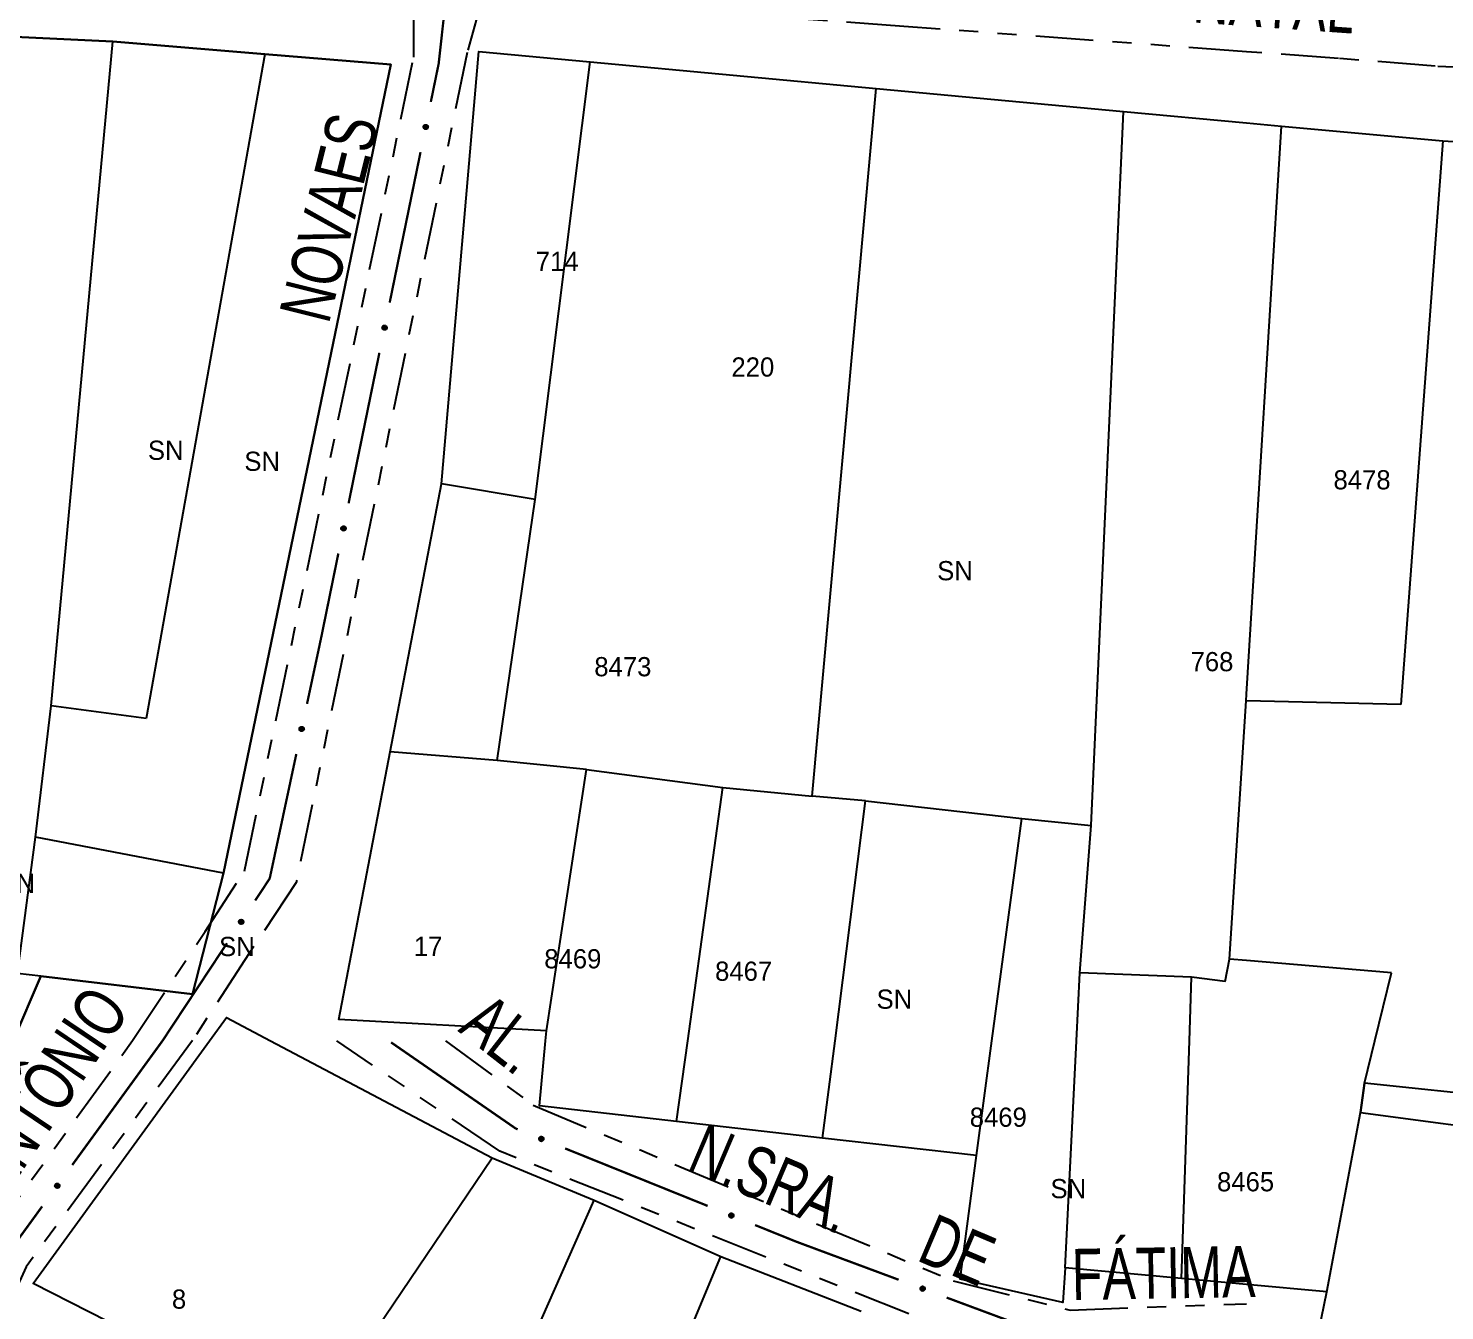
# Model space of a CAD drawing. Extents: x 205454 to 206599, y 4874260 to 4875179.
# Drawn here: x 205701.6 to 205812.2, y 4874431 to 4874531.2 of the extents above; entities that cross this region are included whole.
import ezdxf
from ezdxf.enums import TextEntityAlignment as Align

# ---------------------------------------------------------------- set-up
doc = ezdxf.new("R2010")
doc.units = 0
doc.header["$LTSCALE"] = 1.5
doc.header["$MEASUREMENT"] = 0
doc.linetypes.add('TRACO_25', pattern=[8, 3, -1, 1, -1, 1, -1])
for name, color, linetype in [('CD_MALHA_LOTES', 7, 'CONTINUOUS'), ('RU-QUADRA', 210, 'CONTINUOUS'), ('SV-EIXO-RUA-N-PAV', 6, 'CONTINUOUS'), ('SV-RUA-NAO-PAV', 7, 'CONTINUOUS'), ('SV-TXT-RUA-N-PAV', 7, 'CONTINUOUS'), ('SV-TXT-RUA-PAV', 7, 'CONTINUOUS'), ('Th_NmrPort', 7, 'CONTINUOUS')]:
    doc.layers.add(name, color=color, linetype=linetype)
doc.styles.add('ARIAL', font='ARIAL.SHX')

msp = doc.modelspace()

# ---------------------------------------------------------------- linework, layer by layer
at = {"layer": 'CD_MALHA_LOTES', "linetype": 'Continuous', "flags": 128}
for points in [[(205686.88562, 4874531.157749), (205708.201971, 4874530.152261)], [(205703.375627, 4874478.269067), (205708.201971, 4874530.152261)], [(205708.201971, 4874530.152261), (205720.066732, 4874529.146773)], [(205720.066732, 4874529.146773), (205710.81624, 4874477.263579)], [(205720.066732, 4874529.146773), (205729.920517, 4874528.342382)], [(205733.875314, 4874495.607246), (205736.794803, 4874529.362015)], [(205736.794803, 4874529.362015), (205745.480847, 4874528.554838)], [(205729.920517, 4874528.342382), (205716.84917, 4874465.197719)], [(205741.199424, 4874494.386561), (205745.480847, 4874528.554838)], [(205745.480847, 4874528.554838), (205767.819701, 4874526.478932)], [(205762.822987, 4874471.193546), (205767.819701, 4874526.478932)], [(205767.819701, 4874526.478932), (205787.15515, 4874524.682127)], [(205784.620933, 4874468.92656), (205787.15515, 4874524.682127)], [(205787.15515, 4874524.682127), (205796.753382, 4874523.785681), (205799.498139, 4874523.529329)], [(205796.720942, 4874478.662026), (205796.752097, 4874479.173192), (205799.498139, 4874523.529329)], [(205799.498139, 4874523.529329), (205812.107895, 4874522.393148)], [(205812.107895, 4874522.393148), (205808.805839, 4874478.363118)], [(205812.107895, 4874522.393148), (205824.79599, 4874521.620057)], [(205729.864492, 4874474.681218), (205733.875314, 4874495.607246)], [(205741.199424, 4874494.386561), (205733.875314, 4874495.607246)], [(205738.234903, 4874473.983683), (205741.199424, 4874494.386561)], [(205702.169041, 4874468.013087), (205703.375627, 4874478.269067)], [(205710.81624, 4874477.263579), (205703.375627, 4874478.269067)], [(205795.41917, 4874458.484553), (205796.720942, 4874478.662026)], [(205796.752097, 4874478.662026), (205796.720942, 4874478.662026)], [(205808.805839, 4874478.363118), (205796.752097, 4874478.662026)], [(205725.853669, 4874453.755189), (205729.864492, 4874474.681218)], [(205738.234903, 4874473.983683), (205729.864492, 4874474.681218)], [(205745.210246, 4874473.286149), (205738.234903, 4874473.983683)], [(205742.071342, 4874452.883271), (205745.210246, 4874473.286149)], [(205745.210246, 4874473.286149), (205755.847644, 4874471.89108)], [(205753.10946, 4874452.102575), (205755.847644, 4874471.89108)], [(205755.847644, 4874471.89108), (205762.822987, 4874471.193546)], [(205767.008192, 4874470.844779), (205762.822987, 4874471.193546)], [(205764.618124, 4874452.102575), (205767.008192, 4874470.844779)], [(205767.008192, 4874470.844779), (205779.215043, 4874469.44971)], [(205776.87173, 4874452.102575), (205779.215043, 4874469.44971)], [(205779.215043, 4874469.44971), (205784.620933, 4874468.92656)], [(205700.761358, 4874457.354911), (205702.169041, 4874468.013087)], [(205716.84917, 4874465.197719), (205702.169041, 4874468.013087)], [(205783.749015, 4874457.417244), (205784.620933, 4874468.92656)], [(205716.84917, 4874465.197719), (205714.435998, 4874455.74613)], [(205795.083948, 4874456.71971), (205795.41917, 4874458.484553)], [(205808.089862, 4874457.420794), (205796.752097, 4874458.372639), (205795.41917, 4874458.484553)], [(205702.571236, 4874457.153813), (205700.40531, 4874452.104137)], [(205702.571236, 4874457.153813), (205700.761358, 4874457.354911)], [(205714.435998, 4874455.74613), (205702.571236, 4874457.153813)], [(205783.48147, 4874452.102575), (205783.749015, 4874457.417244)], [(205792.468194, 4874457.068477), (205783.749015, 4874457.417244)], [(205792.304451, 4874452.102575), (205792.468194, 4874457.068477)], [(205795.083948, 4874456.71971), (205792.468194, 4874457.068477)], [(205806.784562, 4874452.102575), (205808.089862, 4874457.420794)], [(205715.743761, 4874452.103888), (205717.06874, 4874453.928349)], [(205717.06874, 4874453.928349), (205720.518164, 4874452.103811)], [(205742.071342, 4874452.883271), (205725.853669, 4874453.755189)], [(205741.998814, 4874452.102575), (205742.071342, 4874452.883271)], [(205701.97507, 4874433.144764), (205715.743761, 4874452.103888)], [(205720.518164, 4874452.103811), (205737.828552, 4874442.947655)], [(205741.525837, 4874447.01806), (205741.998814, 4874452.102575)], [(205752.237038, 4874445.798623), (205753.10946, 4874452.102575)], [(205763.648457, 4874444.499467), (205764.618124, 4874452.102575)], [(205775.659887, 4874443.132003), (205776.87173, 4874452.102575)], [(205782.588592, 4874434.366889), (205783.48147, 4874452.102575)], [(205791.692294, 4874433.537732), (205792.304451, 4874452.102575)], [(205805.973962, 4874448.799603), (205806.784562, 4874452.102575)], [(205805.661827, 4874446.510615), (205805.973962, 4874448.799603)], [(205816.89868, 4874447.655109), (205805.973962, 4874448.799603)], [(205752.237038, 4874445.798623), (205741.525837, 4874447.01806)], [(205803.044531, 4874432.495591), (205805.661827, 4874446.510615)], [(205805.661827, 4874446.510615), (205818.979579, 4874444.741851)], [(205763.648457, 4874444.499467), (205752.237038, 4874445.798623)], [(205775.659887, 4874443.132003), (205763.648457, 4874444.499467)], [(205723.717816, 4874422.086831), (205737.828552, 4874442.947655)], [(205737.828552, 4874442.947655), (205745.799762, 4874439.657412)], [(205774.394355, 4874433.483964), (205775.659887, 4874443.132003)], [(205735.69159, 4874416.795305), (205745.799762, 4874439.657412)], [(205745.799762, 4874439.657412), (205755.704413, 4874435.247806)], [(205746.138962, 4874412.35178), (205755.704413, 4874435.247806)], [(205755.704413, 4874435.247806), (205766.660586, 4874430.973881)], [(205782.588592, 4874434.366889), (205782.399485, 4874431.652282)], [(205791.692294, 4874433.537732), (205782.588592, 4874434.366889)], [(205723.717816, 4874422.086831), (205701.97507, 4874433.144764)], [(205782.399485, 4874431.652282), (205774.394355, 4874433.483964)], [(205803.044531, 4874432.495591), (205796.752097, 4874433.073271), (205791.692294, 4874433.537732)], [(205801.812165, 4874426.533987), (205803.044531, 4874432.495591)]]:
    msp.add_lwpolyline(points, dxfattribs=at)
at = {"layer": 'RU-QUADRA', "linetype": 'Continuous', "flags": 128}
msp.add_lwpolyline([(205700.40531, 4874452.104137), (205702.571236, 4874457.153813), (205714.435998, 4874455.74613), (205716.84917, 4874465.197719), (205729.920517, 4874528.342382), (205720.066732, 4874529.146773), (205708.201971, 4874530.152261), (205686.88562, 4874531.157749)], dxfattribs=at)
at = {"layer": 'RU-QUADRA', "linetype": 'Continuous'}
for points in [[(205801.812165, 4874426.533987), (205803.044531, 4874432.495591), (205796.752097, 4874433.073271), (205791.692294, 4874433.537732), (205782.588592, 4874434.366889), (205782.399485, 4874431.652282), (205774.394355, 4874433.483964), (205775.659887, 4874443.132003), (205763.648457, 4874444.499467), (205752.237038, 4874445.798623), (205741.525837, 4874447.01806), (205741.998814, 4874452.102575), (205742.071342, 4874452.883271), (205725.853669, 4874453.755189), (205729.864492, 4874474.681218), (205733.875314, 4874495.607246), (205736.794803, 4874529.362015), (205745.480847, 4874528.554838), (205767.819701, 4874526.478932), (205787.15515, 4874524.682127), (205796.753382, 4874523.785681), (205799.498139, 4874523.529329), (205812.107895, 4874522.393148), (205824.79599, 4874521.620057)], [(205723.717816, 4874422.086831), (205701.97507, 4874433.144764), (205715.743761, 4874452.103888), (205717.06874, 4874453.928349), (205720.518164, 4874452.103811), (205737.828552, 4874442.947655), (205745.799762, 4874439.657412), (205755.704413, 4874435.247806), (205766.660586, 4874430.973881)], [(205816.89868, 4874447.655109), (205805.973962, 4874448.799603), (205805.661827, 4874446.510615), (205818.979579, 4874444.741851)]]:
    msp.add_lwpolyline(points, dxfattribs=at)
at = {"layer": 'SV-EIXO-RUA-N-PAV', "const_width": 0.18}
for points in [[(205734.636199, 4874537.309703), (205733.757929, 4874529.35806)], [(205733.757929, 4874529.35806), (205733.654662, 4874528.423107)], [(205733.654662, 4874528.423107), (205733.040167, 4874525.426094)], [(205732.236737, 4874521.507612), (205729.826448, 4874509.752166)], [(205729.023018, 4874505.833684), (205727.416158, 4874497.99672)], [(205727.416158, 4874497.99672), (205727.278491, 4874497.325291)], [(205727.278491, 4874497.325291), (205726.615703, 4874494.07763)], [(205725.815863, 4874490.158413), (205724.616103, 4874484.279589)], [(205724.481925, 4874483.622117), (205723.368518, 4874478.410753)], [(205724.616103, 4874484.279589), (205724.481925, 4874483.622117)], [(205722.53278, 4874474.499035), (205720.652369, 4874465.697668)], [(205720.652369, 4874465.697668), (205720.45487, 4874464.773261)], [(205720.45487, 4874464.773261), (205719.322096, 4874463.058985)], [(205717.116895, 4874459.721758), (205712.155191, 4874452.212997)], [(205712.084097, 4874452.105407), (205705.029189, 4874442.398282)], [(205712.155191, 4874452.212997), (205712.084097, 4874452.105407)], [(205729.933849, 4874451.977214), (205738.983883, 4874445.724463)], [(205738.983883, 4874445.724463), (205739.672814, 4874445.248475)], [(205739.672814, 4874445.248475), (205739.823643, 4874445.187656)], [(205743.533408, 4874443.691783), (205754.662706, 4874439.204163)], [(205702.677553, 4874439.162574), (205700.325917, 4874435.926866)], [(205758.372472, 4874437.70829), (205761.154796, 4874436.586385)], [(205761.154796, 4874436.586385), (205761.629752, 4874436.394871)], [(205761.629752, 4874436.394871), (205769.585854, 4874433.437735)], [(205773.335246, 4874432.044156), (205780.834029, 4874429.256997)]]:
    msp.add_lwpolyline(points, dxfattribs=at)
at = {"layer": 'SV-EIXO-RUA-N-PAV'}
for points in [[(205732.775148, 4874523.585494), (205732.802656, 4874523.545055), (205732.818029, 4874523.504675), (205732.821156, 4874523.467305), (205732.81531, 4874523.433561), (205732.80544, 4874523.399714), (205732.787961, 4874523.367784), (205732.76071, 4874523.336643), (205732.720338, 4874523.308764), (205732.677937, 4874523.295735), (205732.641464, 4874523.290708), (205732.605927, 4874523.294779), (205732.573207, 4874523.304918), (205732.54064, 4874523.324172), (205732.509351, 4874523.352095), (205732.4823, 4874523.39337), (205732.467501, 4874523.433061), (205732.465425, 4874523.469286), (205732.469744, 4874523.504987), (205732.480234, 4874523.539421), (205732.497573, 4874523.570665), (205732.525744, 4874523.602118), (205732.566836, 4874523.628277), (205732.606255, 4874523.64349), (205732.642442, 4874523.646074), (205732.677493, 4874523.641031), (205732.711562, 4874523.631545), (205732.74439, 4874523.61531), (205732.775148, 4874523.585494)], [(205729.561429, 4874507.911567), (205729.588937, 4874507.871127), (205729.60431, 4874507.830747), (205729.607438, 4874507.793377), (205729.601591, 4874507.759634), (205729.591721, 4874507.725786), (205729.574242, 4874507.693856), (205729.546991, 4874507.662715), (205729.506619, 4874507.634836), (205729.464218, 4874507.621807), (205729.427745, 4874507.616781), (205729.392208, 4874507.620851), (205729.359488, 4874507.63099), (205729.326921, 4874507.650244), (205729.295632, 4874507.678167), (205729.268581, 4874507.719442), (205729.253782, 4874507.759133), (205729.251706, 4874507.795359), (205729.256025, 4874507.831059), (205729.266515, 4874507.865494), (205729.283854, 4874507.896738), (205729.312025, 4874507.92819), (205729.353117, 4874507.95435), (205729.392536, 4874507.969562), (205729.428723, 4874507.972146), (205729.463774, 4874507.967103), (205729.497843, 4874507.957617), (205729.530671, 4874507.941382), (205729.561429, 4874507.911567)], [(205726.352371, 4874492.236789), (205726.379916, 4874492.196374), (205726.395326, 4874492.156008), (205726.398487, 4874492.118641), (205726.392672, 4874492.084892), (205726.382833, 4874492.051036), (205726.365383, 4874492.01909), (205726.338161, 4874491.987924), (205726.297814, 4874491.960008), (205726.255425, 4874491.94694), (205726.218957, 4874491.94188), (205726.183416, 4874491.945918), (205726.150687, 4874491.956027), (205726.118103, 4874491.975251), (205726.086788, 4874492.003146), (205726.059699, 4874492.044396), (205726.044864, 4874492.084074), (205726.042754, 4874492.120297), (205726.04704, 4874492.156001), (205726.057499, 4874492.190445), (205726.074809, 4874492.221705), (205726.102952, 4874492.253183), (205726.14402, 4874492.279381), (205726.183425, 4874492.294629), (205726.219609, 4874492.297247), (205726.254665, 4874492.292236), (205726.288742, 4874492.282781), (205726.321585, 4874492.266576), (205726.352371, 4874492.236789)], [(205723.08832, 4874476.572404), (205723.115493, 4874476.531739), (205723.130532, 4874476.491233), (205723.133351, 4874476.453839), (205723.127226, 4874476.420145), (205723.117078, 4874476.38638), (205723.099335, 4874476.354595), (205723.071829, 4874476.32368), (205723.031228, 4874476.296135), (205722.988721, 4874476.283457), (205722.952207, 4874476.278731), (205722.916706, 4874476.283095), (205722.88407, 4874476.293503), (205722.851664, 4874476.313025), (205722.820606, 4874476.341206), (205722.793897, 4874476.382702), (205722.779425, 4874476.422515), (205722.777648, 4874476.458756), (205722.782261, 4874476.494419), (205722.793035, 4874476.528766), (205722.810632, 4874476.559866), (205722.839062, 4874476.591085), (205722.880368, 4874476.616904), (205722.919911, 4874476.631791), (205722.956118, 4874476.634077), (205722.991126, 4874476.628745), (205723.025116, 4874476.618977), (205723.057809, 4874476.602472), (205723.08832, 4874476.572404)], [(205718.390547, 4874461.449558), (205718.401013, 4874461.401782), (205718.400238, 4874461.358582), (205718.389221, 4874461.322736), (205718.371226, 4874461.293599), (205718.349458, 4874461.265864), (205718.321343, 4874461.242742), (205718.284454, 4874461.223993), (205718.236602, 4874461.213158), (205718.1924, 4874461.216861), (205718.156679, 4874461.225782), (205718.125216, 4874461.242796), (205718.098627, 4874461.264393), (205718.075576, 4874461.294392), (205718.05694, 4874461.331961), (205718.04721, 4874461.380342), (205718.04826, 4874461.422689), (205718.059827, 4874461.457081), (205718.077132, 4874461.488603), (205718.099694, 4874461.516653), (205718.127424, 4874461.53919), (205718.165284, 4874461.557885), (205718.213162, 4874461.566856), (205718.255411, 4874461.566291), (205718.289956, 4874461.55521), (205718.320607, 4874461.537473), (205718.34869, 4874461.51598), (205718.373109, 4874461.488685), (205718.390547, 4874461.449558)], [(205741.586437, 4874444.595545), (205741.631168, 4874444.615322), (205741.673657, 4874444.623172), (205741.710979, 4874444.61952), (205741.743118, 4874444.607693), (205741.774635, 4874444.59189), (205741.802896, 4874444.568946), (205741.828621, 4874444.536534), (205741.848775, 4874444.491801), (205741.853956, 4874444.447747), (205741.852333, 4874444.410965), (205741.84193, 4874444.376743), (205741.826065, 4874444.346383), (205741.801262, 4874444.317815), (205741.768161, 4874444.292066), (205741.72269, 4874444.272889), (205741.680983, 4874444.265479), (205741.644976, 4874444.269959), (205741.610637, 4874444.280636), (205741.578654, 4874444.297155), (205741.551042, 4874444.319836), (205741.525177, 4874444.353211), (205741.506844, 4874444.398341), (205741.498978, 4874444.439855), (205741.502952, 4874444.475916), (205741.514224, 4874444.509486), (205741.52969, 4874444.54129), (205741.55157, 4874444.570658), (205741.586437, 4874444.595545)], [(205704.026889, 4874440.831938), (205704.035217, 4874440.783744), (205704.032519, 4874440.74062), (205704.019916, 4874440.705301), (205704.000641, 4874440.676994), (205703.97766, 4874440.650255), (205703.948543, 4874440.628409), (205703.910856, 4874440.611321), (205703.862569, 4874440.602628), (205703.818575, 4874440.608296), (205703.783287, 4874440.618799), (205703.752613, 4874440.637198), (205703.727012, 4874440.659958), (205703.70532, 4874440.690953), (205703.688376, 4874440.729315), (205703.68081, 4874440.77808), (205703.683745, 4874440.820339), (205703.696832, 4874440.854182), (205703.715524, 4874440.884902), (205703.739313, 4874440.911919), (205703.768018, 4874440.933199), (205703.806673, 4874440.95019), (205703.854904, 4874440.957019), (205703.897086, 4874440.954573), (205703.931103, 4874440.941965), (205703.960933, 4874440.922881), (205703.988032, 4874440.900158), (205704.011211, 4874440.871803), (205704.026889, 4874440.831938)], [(205756.4255, 4874438.612051), (205756.470232, 4874438.631828), (205756.51272, 4874438.639678), (205756.550043, 4874438.636026), (205756.582182, 4874438.624199), (205756.613699, 4874438.608396), (205756.641959, 4874438.585453), (205756.667685, 4874438.55304), (205756.687838, 4874438.508308), (205756.693019, 4874438.464254), (205756.691396, 4874438.427472), (205756.680993, 4874438.393249), (205756.665129, 4874438.362889), (205756.640326, 4874438.334322), (205756.607224, 4874438.308572), (205756.561754, 4874438.289396), (205756.520046, 4874438.281985), (205756.484039, 4874438.286466), (205756.4497, 4874438.297142), (205756.417717, 4874438.313661), (205756.390106, 4874438.336343), (205756.36424, 4874438.369717), (205756.345907, 4874438.414848), (205756.338041, 4874438.456362), (205756.342015, 4874438.492422), (205756.353287, 4874438.525993), (205756.368753, 4874438.557796), (205756.390634, 4874438.587165), (205756.4255, 4874438.612051)], [(205771.364223, 4874432.894187), (205771.408395, 4874432.915183), (205771.450653, 4874432.924195), (205771.488061, 4874432.921568), (205771.520512, 4874432.910626), (205771.552451, 4874432.895693), (205771.58133, 4874432.873534), (205771.607934, 4874432.841839), (205771.629307, 4874432.797676), (205771.635694, 4874432.753781), (205771.635081, 4874432.716968), (205771.62562, 4874432.682473), (205771.610594, 4874432.651689), (205771.586583, 4874432.622453), (205771.554201, 4874432.595805), (205771.509273, 4874432.575389), (205771.467784, 4874432.566837), (205771.431668, 4874432.570329), (205771.397049, 4874432.580059), (205771.364625, 4874432.595695), (205771.336402, 4874432.617611), (205771.309631, 4874432.650264), (205771.290068, 4874432.694875), (205771.281066, 4874432.736157), (205771.28405, 4874432.772313), (205771.294397, 4874432.80618), (205771.308985, 4874432.838396), (205771.330052, 4874432.868353), (205771.364223, 4874432.894187)]]:
    msp.add_lwpolyline(points, close=True, dxfattribs=at)
for points in [[(205732.480234, 4874523.539421), (205732.467501, 4874523.433061)], [(205732.488654, 4874523.550664), (205732.47571, 4874523.419599)], [(205732.497573, 4874523.570665), (205732.4823, 4874523.39337)], [(205732.512883, 4874523.580519), (205732.496929, 4874523.380425)], [(205732.525744, 4874523.602118), (205732.509351, 4874523.352095)], [(205732.547018, 4874523.611129), (205732.525106, 4874523.341218)], [(205732.566836, 4874523.628277), (205732.54064, 4874523.324172)], [(205732.585128, 4874523.633959), (205732.556846, 4874523.319389)], [(205732.606255, 4874523.64349), (205732.573207, 4874523.304918)], [(205732.622898, 4874523.641537), (205732.589682, 4874523.302906)], [(205732.642442, 4874523.646074), (205732.605927, 4874523.294779)], [(205732.659023, 4874523.641094), (205732.621489, 4874523.294991)], [(205732.677493, 4874523.641031), (205732.641464, 4874523.290708)], [(205732.69484, 4874523.632358), (205732.662446, 4874523.297737)], [(205732.711562, 4874523.631545), (205732.677937, 4874523.295735)], [(205732.726887, 4874523.618822), (205732.70049, 4874523.306651)], [(205732.74439, 4874523.61531), (205732.720338, 4874523.308764)], [(205732.757839, 4874523.59994), (205732.739389, 4874523.326534)], [(205732.775148, 4874523.585494), (205732.76071, 4874523.336643)], [(205732.789237, 4874523.562858), (205732.775408, 4874523.359543)], [(205732.802656, 4874523.545055), (205732.787961, 4874523.367784)], [(205732.811519, 4874523.522074), (205732.797512, 4874523.392619)], [(205732.818029, 4874523.504675), (205732.80544, 4874523.399714)], [(205729.266515, 4874507.865494), (205729.253782, 4874507.759133)], [(205729.274935, 4874507.876736), (205729.261991, 4874507.745671)], [(205729.283854, 4874507.896738), (205729.268581, 4874507.719442)], [(205729.299164, 4874507.906591), (205729.28321, 4874507.706498)], [(205729.312025, 4874507.92819), (205729.295632, 4874507.678167)], [(205729.333299, 4874507.937201), (205729.311387, 4874507.667291)], [(205729.353117, 4874507.95435), (205729.326921, 4874507.650244)], [(205729.371409, 4874507.960031), (205729.343127, 4874507.645461)], [(205729.392536, 4874507.969562), (205729.359488, 4874507.63099)], [(205729.409179, 4874507.967609), (205729.375963, 4874507.628978)], [(205729.428723, 4874507.972146), (205729.392208, 4874507.620851)], [(205729.445304, 4874507.967167), (205729.40777, 4874507.621063)], [(205729.463774, 4874507.967103), (205729.427745, 4874507.616781)], [(205729.481121, 4874507.95843), (205729.448727, 4874507.623809)], [(205729.497843, 4874507.957617), (205729.464218, 4874507.621807)], [(205729.513168, 4874507.944894), (205729.486771, 4874507.632724)], [(205729.530671, 4874507.941382), (205729.506619, 4874507.634836)], [(205729.54412, 4874507.926012), (205729.52567, 4874507.652606)], [(205729.561429, 4874507.911567), (205729.546991, 4874507.662715)], [(205729.575518, 4874507.88893), (205729.561689, 4874507.685615)], [(205729.588937, 4874507.871127), (205729.574242, 4874507.693856)], [(205729.5978, 4874507.848146), (205729.583793, 4874507.718692)], [(205729.60431, 4874507.830747), (205729.591721, 4874507.725786)], [(205726.183425, 4874492.294629), (205726.150687, 4874491.956027)], [(205726.219609, 4874492.297247), (205726.183416, 4874491.945918)], [(205726.057499, 4874492.190445), (205726.044864, 4874492.084074)], [(205726.065909, 4874492.201696), (205726.053085, 4874492.070619)], [(205726.074809, 4874492.221705), (205726.059699, 4874492.044396)], [(205726.090111, 4874492.231573), (205726.07434, 4874492.031465)], [(205726.102952, 4874492.253183), (205726.086788, 4874492.003146)], [(205726.124217, 4874492.262214), (205726.102553, 4874491.992284)], [(205726.14402, 4874492.279381), (205726.118103, 4874491.975251)], [(205726.162307, 4874492.285079), (205726.134312, 4874491.970483)], [(205726.200069, 4874492.292691), (205726.167164, 4874491.95403)], [(205726.236195, 4874492.292282), (205726.198978, 4874491.946145)], [(205726.254665, 4874492.292236), (205726.218957, 4874491.94188)], [(205726.27202, 4874492.283578), (205726.239933, 4874491.948928)], [(205726.288742, 4874492.282781), (205726.255425, 4874491.94694)], [(205726.30408, 4874492.270072), (205726.277968, 4874491.957877)], [(205726.321585, 4874492.266576), (205726.297814, 4874491.960008)], [(205726.335048, 4874492.251218), (205726.316849, 4874491.977795)], [(205726.352371, 4874492.236789), (205726.338161, 4874491.987924)], [(205726.36648, 4874492.214165), (205726.352838, 4874492.010837)], [(205726.379916, 4874492.196374), (205726.365383, 4874492.01909)], [(205726.3888, 4874492.173401), (205726.374911, 4874492.043934)], [(205726.395326, 4874492.156008), (205726.382833, 4874492.051036)], [(205722.793035, 4874476.528766), (205722.779425, 4874476.422515)], [(205722.801548, 4874476.539939), (205722.787523, 4874476.408985)], [(205722.810632, 4874476.559866), (205722.793897, 4874476.382702)], [(205722.826023, 4874476.569593), (205722.808418, 4874476.369638)], [(205722.839062, 4874476.591085), (205722.820606, 4874476.341206)], [(205722.860409, 4874476.59992), (205722.83627, 4874476.3302)], [(205722.880368, 4874476.616904), (205722.851664, 4874476.313025)], [(205722.898706, 4874476.622435), (205722.867829, 4874476.308109)], [(205722.919911, 4874476.631791), (205722.88407, 4874476.293503)], [(205722.936537, 4874476.629701), (205722.900528, 4874476.291355)], [(205722.956118, 4874476.634077), (205722.916706, 4874476.283095)], [(205722.972657, 4874476.62896), (205722.932269, 4874476.283179)], [(205722.991126, 4874476.628745), (205722.952207, 4874476.278731)], [(205723.008401, 4874476.619928), (205722.973247, 4874476.285586)], [(205723.025116, 4874476.618977), (205722.988721, 4874476.283457)], [(205723.040336, 4874476.606129), (205723.011363, 4874476.294186)], [(205723.057809, 4874476.602472), (205723.031228, 4874476.296135)], [(205723.07113, 4874476.586992), (205723.050425, 4874476.313747)], [(205723.08832, 4874476.572404), (205723.071829, 4874476.32368)], [(205723.102221, 4874476.549652), (205723.086715, 4874476.346458)], [(205723.115493, 4874476.531739), (205723.099335, 4874476.354595)], [(205723.124166, 4874476.508685), (205723.109091, 4874476.379351)], [(205723.130532, 4874476.491233), (205723.117078, 4874476.38638)], [(205718.127424, 4874461.53919), (205718.04721, 4874461.380342)], [(205718.099694, 4874461.516653), (205718.04826, 4874461.422689)], [(205718.111697, 4874461.52395), (205718.050864, 4874461.407138)], [(205718.145303, 4874461.542631), (205718.055964, 4874461.36288)], [(205718.165284, 4874461.557885), (205718.05694, 4874461.331961)], [(205718.188382, 4874461.558324), (205718.067509, 4874461.315999)], [(205718.213162, 4874461.566856), (205718.075576, 4874461.294392)], [(205718.232255, 4874461.565315), (205718.088833, 4874461.283917)], [(205718.255411, 4874461.566291), (205718.098627, 4874461.264393)], [(205718.270129, 4874461.558279), (205718.113167, 4874461.256389)], [(205718.289956, 4874461.55521), (205718.125216, 4874461.242796)], [(205718.303489, 4874461.544412), (205718.139737, 4874461.237197)], [(205718.320607, 4874461.537473), (205718.156679, 4874461.225782)], [(205718.333474, 4874461.522963), (205718.178769, 4874461.224488)], [(205718.34869, 4874461.51598), (205718.1924, 4874461.216861)], [(205718.358174, 4874461.498464), (205718.217396, 4874461.218591)], [(205718.373109, 4874461.488685), (205718.236602, 4874461.213158)], [(205718.379864, 4874461.469412), (205718.260902, 4874461.222553)], [(205718.390547, 4874461.449558), (205718.284454, 4874461.223993)], [(205718.395191, 4874461.423303), (205718.306624, 4874461.23977)], [(205718.401013, 4874461.401782), (205718.321343, 4874461.242742)], [(205718.400677, 4874461.377154), (205718.339458, 4874461.262233)], [(205718.400238, 4874461.358582), (205718.349458, 4874461.265864)], [(205741.498978, 4874444.439855), (205741.826065, 4874444.346383)], [(205741.502952, 4874444.475916), (205741.84193, 4874444.376743)], [(205741.503896, 4874444.455874), (205741.831011, 4874444.362226)], [(205741.504549, 4874444.417358), (205741.808885, 4874444.332895)], [(205741.506844, 4874444.398341), (205741.801262, 4874444.317815)], [(205741.510836, 4874444.491329), (205741.844523, 4874444.392088)], [(205741.514224, 4874444.509486), (205741.852333, 4874444.410965)], [(205741.520143, 4874444.375759), (205741.781697, 4874444.305605)], [(205741.525177, 4874444.353211), (205741.768161, 4874444.292066)], [(205741.525879, 4874444.524988), (205741.849198, 4874444.432871)], [(205741.52969, 4874444.54129), (205741.853956, 4874444.447747)], [(205741.544107, 4874444.336671), (205741.738057, 4874444.284948)], [(205741.544964, 4874444.554074), (205741.847279, 4874444.471897)], [(205741.551042, 4874444.319836), (205741.72269, 4874444.272889)], [(205741.55157, 4874444.570658), (205741.848775, 4874444.491801)], [(205741.569111, 4874444.581119), (205741.834726, 4874444.513741)], [(205741.569111, 4874444.307462), (205741.695703, 4874444.27113)], [(205741.578654, 4874444.297155), (205741.680983, 4874444.265479)], [(205741.586437, 4874444.595545), (205741.828621, 4874444.536534)], [(205741.61124, 4874444.605327), (205741.808742, 4874444.555115)], [(205741.631168, 4874444.615322), (205741.802896, 4874444.568946)], [(205741.65537, 4874444.619901), (205741.780186, 4874444.582814)], [(205741.673657, 4874444.623172), (205741.774635, 4874444.59189)], [(205703.768018, 4874440.933199), (205703.68081, 4874440.77808)], [(205703.739313, 4874440.911919), (205703.683745, 4874440.820339)], [(205703.751628, 4874440.918674), (205703.685654, 4874440.804688)], [(205703.806673, 4874440.95019), (205703.688376, 4874440.729315)], [(205703.786033, 4874440.935841), (205703.688778, 4874440.760246)], [(205703.829769, 4874440.949599), (205703.698224, 4874440.712897)], [(205703.854904, 4874440.957019), (205703.70532, 4874440.690953)], [(205703.873909, 4874440.954629), (205703.718098, 4874440.679898)], [(205703.897086, 4874440.954573), (205703.727012, 4874440.659958)], [(205703.911432, 4874440.945914), (205703.741181, 4874440.651314)], [(205703.931103, 4874440.941965), (205703.752613, 4874440.637198)], [(205703.944142, 4874440.930575), (205703.76687, 4874440.630957)], [(205703.960933, 4874440.922881), (205703.783287, 4874440.618799)], [(205703.973142, 4874440.907811), (205703.805298, 4874440.616523)], [(205703.988032, 4874440.900158), (205703.818575, 4874440.608296)], [(205703.996726, 4874440.882237), (205703.843624, 4874440.608911)], [(205704.011211, 4874440.871803), (205703.862569, 4874440.602628)], [(205704.017101, 4874440.852247), (205703.887263, 4874440.610932)], [(205704.026889, 4874440.831938), (205703.910856, 4874440.611321)], [(205704.030359, 4874440.805502), (205703.933707, 4874440.626095)], [(205704.035217, 4874440.783744), (205703.948543, 4874440.628409)], [(205704.033785, 4874440.759154), (205703.967508, 4874440.647073)], [(205704.032519, 4874440.74062), (205703.97766, 4874440.650255)], [(205756.338041, 4874438.456362), (205756.665129, 4874438.362889)], [(205756.342015, 4874438.492422), (205756.680993, 4874438.393249)], [(205756.342959, 4874438.472381), (205756.670074, 4874438.378733)], [(205756.343613, 4874438.433864), (205756.647948, 4874438.349401)], [(205756.345907, 4874438.414848), (205756.640326, 4874438.334322)], [(205756.349899, 4874438.507836), (205756.683587, 4874438.408595)], [(205756.353287, 4874438.525993), (205756.691396, 4874438.427472)], [(205756.359207, 4874438.392266), (205756.62076, 4874438.322111)], [(205756.36424, 4874438.369717), (205756.607224, 4874438.308572)], [(205756.364943, 4874438.541494), (205756.688261, 4874438.449377)], [(205756.368753, 4874438.557796), (205756.693019, 4874438.464254)], [(205756.38317, 4874438.353177), (205756.57712, 4874438.301455)], [(205756.384027, 4874438.570581), (205756.686342, 4874438.488404)], [(205756.390106, 4874438.336343), (205756.561754, 4874438.289396)], [(205756.390634, 4874438.587165), (205756.687838, 4874438.508308)], [(205756.408174, 4874438.597626), (205756.673789, 4874438.530247)], [(205756.408174, 4874438.323969), (205756.534766, 4874438.287636)], [(205756.417717, 4874438.313661), (205756.520046, 4874438.281985)], [(205756.4255, 4874438.612051), (205756.667685, 4874438.55304)], [(205756.450304, 4874438.621834), (205756.647806, 4874438.571622)], [(205756.470232, 4874438.631828), (205756.641959, 4874438.585453)], [(205756.494433, 4874438.636408), (205756.61925, 4874438.59932)], [(205756.51272, 4874438.639678), (205756.613699, 4874438.608396)], [(205771.281066, 4874432.736157), (205771.610594, 4874432.651689)], [(205771.28405, 4874432.772313), (205771.62562, 4874432.682473)], [(205771.285543, 4874432.752305), (205771.615103, 4874432.667662)], [(205771.287252, 4874432.713821), (205771.59379, 4874432.637735)], [(205771.290068, 4874432.694875), (205771.586583, 4874432.622453)], [(205771.291508, 4874432.787937), (205771.627792, 4874432.697884)], [(205771.294397, 4874432.80618), (205771.635081, 4874432.716968)], [(205771.303981, 4874432.672665), (205771.56736, 4874432.60971)], [(205771.305623, 4874432.821995), (205771.631346, 4874432.738779)], [(205771.308985, 4874432.838396), (205771.635694, 4874432.753781)], [(205771.309631, 4874432.650264), (205771.554201, 4874432.595805)], [(205771.323903, 4874432.851594), (205771.628358, 4874432.777738)], [(205771.329007, 4874432.634249), (205771.524303, 4874432.587864)], [(205771.330052, 4874432.868353), (205771.629307, 4874432.797676)], [(205771.336402, 4874432.617611), (205771.509273, 4874432.575389)], [(205771.347299, 4874432.879291), (205771.614662, 4874432.819222)], [(205771.354803, 4874432.605737), (205771.482344, 4874432.57289)], [(205771.364223, 4874432.894187), (205771.607934, 4874432.841839)], [(205771.364625, 4874432.595695), (205771.467784, 4874432.566837)], [(205771.388748, 4874432.904646), (205771.587553, 4874432.859868)], [(205771.408395, 4874432.915183), (205771.58133, 4874432.873534)], [(205771.432462, 4874432.920424), (205771.558249, 4874432.886773)], [(205771.450653, 4874432.924195), (205771.552451, 4874432.895693)]]:
    msp.add_lwpolyline(points, dxfattribs=at)
at = {"layer": 'SV-RUA-NAO-PAV', "linetype": 'TRACO_25'}
for points in [[(205709.744857, 4874452.116522, 7.891718), (205715.405548, 4874460.635916, 7.891718), (205718.48475, 4874465.345282, 7.891718), (205731.707203, 4874528.921735, 7.891718), (205731.707203, 4874533.087714, 7.891718), (205731.526073, 4874534.174491, 7.891718), (205725.719797, 4874534.54265, 7.891718), (205639.996733, 4874541.393126, 8.188955)], [(205796.753482, 4874529.34826, 7.891718), (205770.001921, 4874531.323643, 7.891718), (205752.648224, 4874532.605071, 7.891718), (205737.141088, 4874533.812232, 7.891718), (205735.873181, 4874529.283994, 7.891718), (205722.524684, 4874464.465777, 7.891718), (205718.834871, 4874458.882507, 7.891718), (205714.413794, 4874452.112773, 7.891718)], [(205803.951996, 4874528.821863, 7.099087), (205796.753482, 4874529.34826, 7.891718)], [(205817.698578, 4874452.102575, 6.953317), (205818.590857, 4874457.062805, 6.953317), (205824.79599, 4874521.620057, 6.953317), (205824.856283, 4874523.535379, 6.953317), (205824.309229, 4874524.99419, 6.953317), (205822.668066, 4874526.270651, 6.953317), (205820.479849, 4874527.273583, 6.953317), (205816.19459, 4874528.002989, 6.953317), (205811.506711, 4874528.215432, 7.113143), (205803.951996, 4874528.821863, 7.508904)], [(205698.322423, 4874436.379502, 7.328088), (205709.744857, 4874452.116522, 7.328088)], [(205714.413794, 4874452.112773, 7.328088), (205701.429634, 4874434.437495, 7.328088), (205699.487627, 4874430.165079, 7.328088), (205699.099225, 4874427.252069, 7.328088), (205701.455921, 4874424.965048, 7.328088), (205752.2184, 4874403.910599, 7.05599), (205780.716419, 4874395.633496, 6.734419), (205796.750939, 4874388.083299, 6.487057)], [(205796.751628, 4874426.173557, 7.3), (205781.521522, 4874426.336805, 7.3), (205738.424062, 4874443.47784, 7.3), (205725.690724, 4874452.103727, 7.3)], [(205734.179615, 4874452.103589, 7.3), (205741.036029, 4874447.069295, 7.3), (205773.848868, 4874433.356467, 7.3), (205782.990754, 4874431.070996, 7.3), (205796.751725, 4874431.560736, 7.3)]]:
    msp.add_polyline3d(points, dxfattribs=at)

# ---------------------------------------------------------------- texts
at = {"layer": 'SV-TXT-RUA-N-PAV', "style": 'ARIAL', "width": 0.7}
for s, rotation, p in [('NATAL', 356, (205792.513708, 4874531.640969)), ('AL.', 322, (205735.092767, 4874452.885328)), ('N.SRA.', 337, (205752.915534, 4874442.034638)), ('DE', 337, (205770.89533, 4874434.984046)), ('FÁTIMA', 1, (205783.143576, 4874431.84347))]:
    msp.add_text(s, height=4, rotation=rotation, dxfattribs=at).set_placement(p)
at = {"layer": 'SV-TXT-RUA-PAV', "style": 'ARIAL', "width": 0.7}
for s, rotation, p in [('NOVAES', 76, (205725.058937, 4874508.0082)), ('ANTÔNIO', 56, (205699.66138, 4874439.713714))]:
    msp.add_text(s, height=4, rotation=rotation, dxfattribs=at).set_placement(p)
at = {"layer": 'Th_NmrPort', "color": 1}
for s, p in [('714', (205741.239003, 4874512.973467)), ('220', (205756.522792, 4874504.725073)), ('SN', (205710.940475, 4874498.22243)), ('SN', (205718.471732, 4874497.362133)), ('8478', (205803.554704, 4874495.915783)), ('SN', (205772.594604, 4874488.817455)), ('768', (205792.390618, 4874481.712622)), ('8473', (205745.810647, 4874481.318685)), ('SN', (205699.333598, 4874464.395476)), ('SN', (205716.499767, 4874459.465228)), ('17', (205731.71331, 4874459.477222)), ('8469', (205741.902503, 4874458.506823)), ('8467', (205755.245494, 4874457.536424)), ('SN', (205767.860686, 4874455.353025)), ('8469', (205775.138681, 4874446.134231)), ('8465', (205794.456842, 4874441.093485)), ('SN', (205781.446276, 4874440.554435)), ('8', (205712.815951, 4874431.926035))]:
    msp.add_text(s, height=1.5, dxfattribs=at).set_placement(p, align=Align.MIDDLE_LEFT)

doc.saveas('drawing.dxf')
